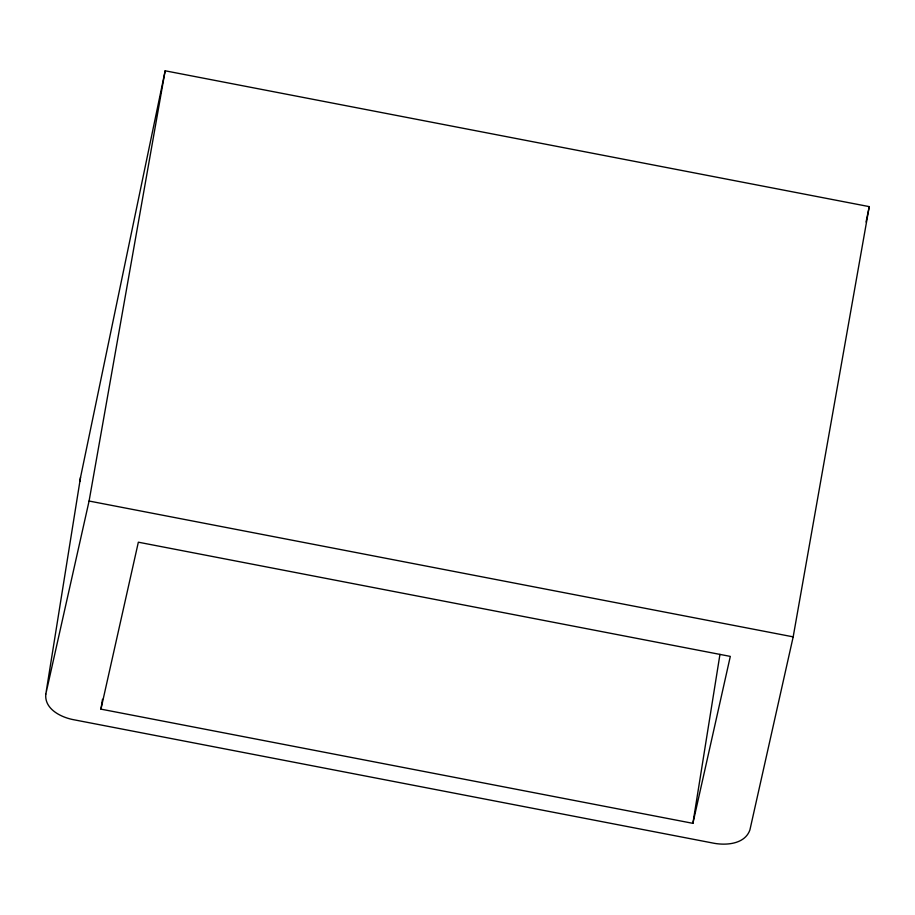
<?xml version="1.0" encoding="UTF-8"?>
<svg xmlns="http://www.w3.org/2000/svg" width="915" height="915" viewBox="0 0 915 915"><rect width="100%" height="100%" fill="white"/><g stroke="black" fill="none" stroke-linecap="round" stroke-linejoin="round"><path stroke-width="1.37" d="M45.807 694.119C44.275 708.816 60.504 717.04 72.754 719.545L714.26 843.31C726.887 845.517 744.936 843.985 749.9 829.962L793.179 636.863L869.25 206.63L165.157 70.798L80.543 477.298L45.807 694.119L89.087 501.031L165.157 70.798M100.936 709.136L138.348 542.195L730.307 656.398L692.895 823.34L100.936 709.136L102.514 699.277M692.895 823.34L719.956 654.385M866.048 222.002L869.25 206.63M89.087 501.031L793.179 636.863M80.085 481.416A31.876 26.363 9.1 0 1 80.543 477.298"/></g></svg>
